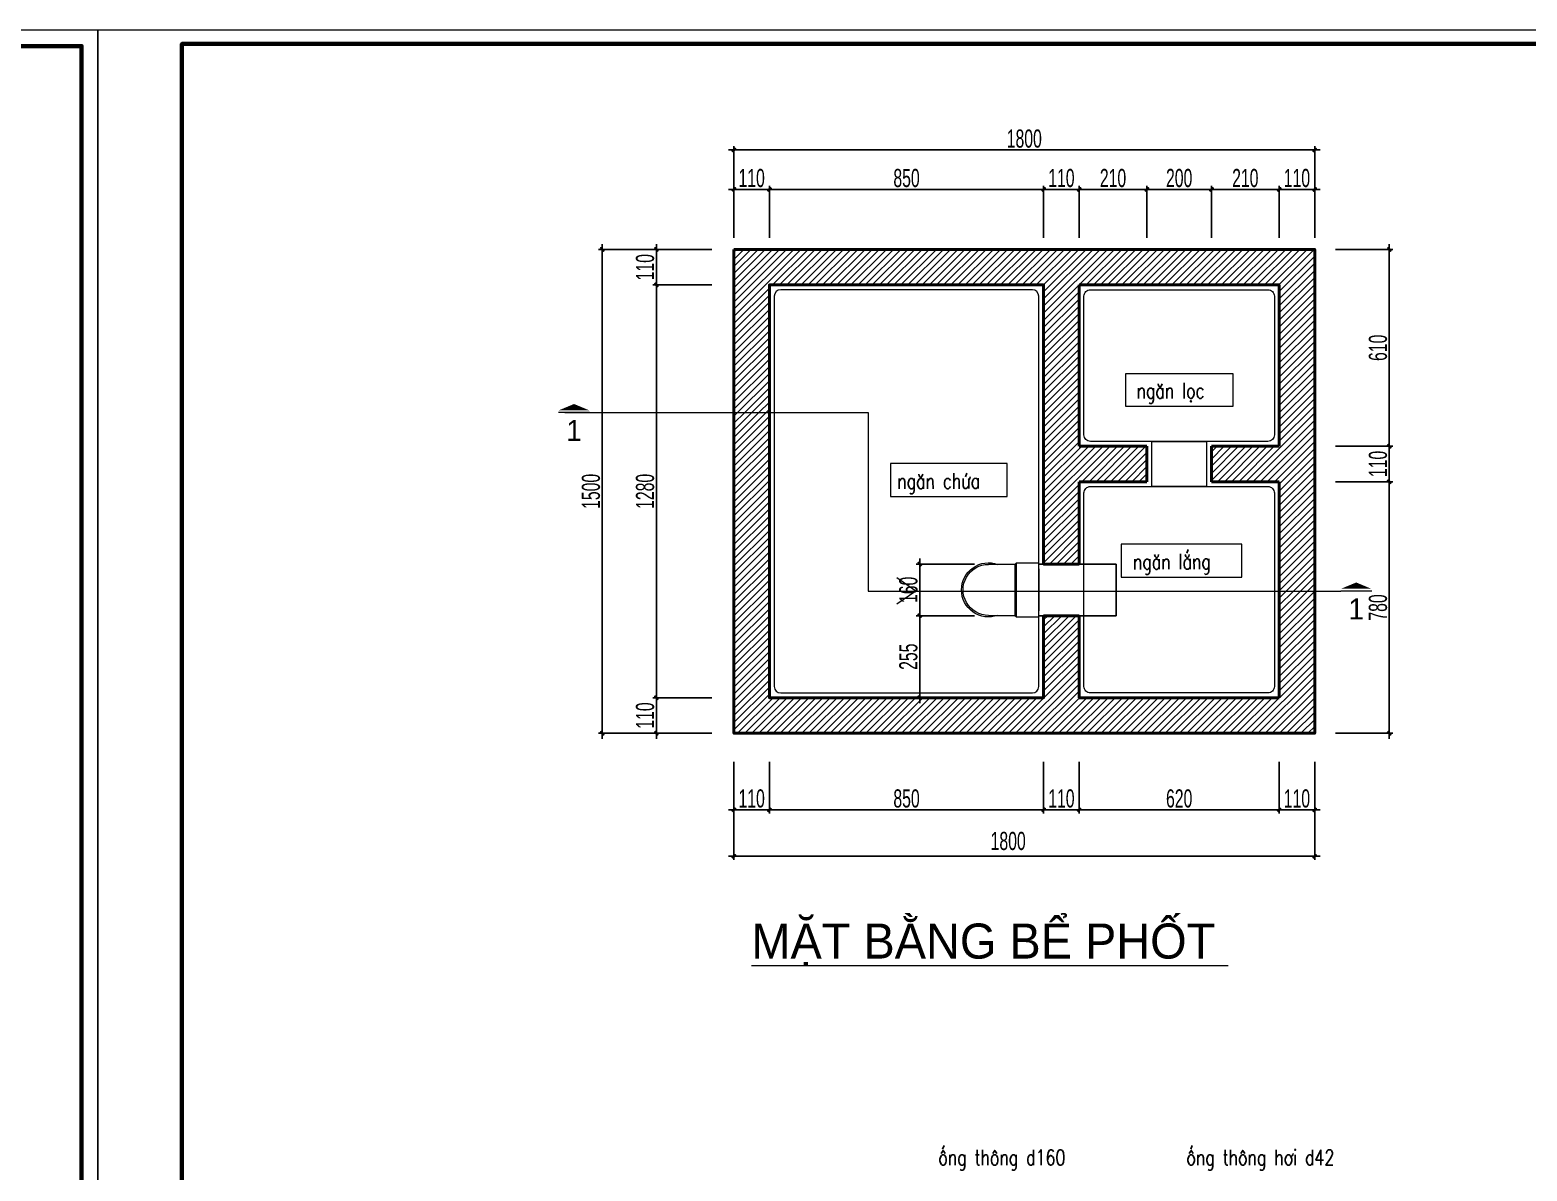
# Model space of a CAD drawing. Header units: millimetres. Extents: x 596422 to 1674380, y -367470 to 58862.
# Drawn here: x 839023 to 848304, y -46712 to -39636 of the extents above; entities that cross this region are included whole.
import ezdxf
from ezdxf.enums import TextEntityAlignment as Align

# ---------------------------------------------------------------- set-up
doc = ezdxf.new("R2010")
doc.units = ezdxf.units.MM
doc.header["$LTSCALE"] = 600
doc.header["$MEASUREMENT"] = 0
doc.linetypes.add('HIDDEN', pattern=[0.375, 0.25, -0.125])
doc.layers.get('0').update_dxf_attribs({"lineweight": 0})
doc.layers.get('Defpoints').update_dxf_attribs({"lineweight": 0})
for name, color, linetype, lineweight in [('EG Dim', 8, 'Continuous', 18), ('EG Khac', 4, 'Continuous', 15), ('EG Net khuat', 4, 'HIDDEN', 15), ('EG Text2', 7, 'Continuous', 18), ('LC Hatch @ 1', 252, 'Continuous', 9), ('LC ISO', 153, 'Continuous', 13), ('LC Net dam2', 6, 'Continuous', 40), ('LC Net thay', 7, 'Continuous', 25), ('TEXT1', 3, 'Continuous', 18)]:
    doc.layers.add(name, color=color, linetype=linetype, lineweight=lineweight)
doc.layers.add('Khungten_LCDI', color=7, linetype='Continuous')
doc.layers.add('Kichthuoc', color=9, linetype='Continuous')
doc.styles.add('EG 1', font='VHAVANB.TTF')
doc.styles.add('EG Huy', font='vnsimli.shx', dxfattribs={"width": 0.75})
doc.styles.add('HOATBIF', font='hoatbif.shx', dxfattribs={"width": 0.65})
doc.styles.add('Khungten', font='VHAVAN.TTF', dxfattribs={"width": 0.9, "height": 5000})
doc.styles.add('Title', font='VHAVAN.TTF', dxfattribs={"width": 0.8})
doc.dimstyles.new('1-100', dxfattribs={"dimscale": 300, "dimtxt": 1.2, "dimasz": 0.25, "dimexe": 0.5, "dimexo": 0, "dimgap": 0.3, "dimtad": 1, "dimdec": 0, "dimzin": 0, "dimdsep": 46, "dimtxsty": 'HOATBIF', "dimblk1": 'DOT', "dimblk2": 'DOT', "dimsah": 1, "dimcen": -1, "dimdle": 1, "dimclrd": 256, "dimclre": 256, "dimclrt": 4, "dimadec": 3, "dimazin": 2, "dimtfac": 0.333333, "dimtdec": 0, "dimtix": 1, "dimtmove": 2, "dimatfit": 3, "dimldrblk": 'DOT', "dimfxl": 1, "dimtvp": 0.833333, "dimtolj": 1, "dimtzin": 0, "dimarcsym": 0})
pattern_1 = [(45, (-2546218.43, 89269.163), (-22.0970869, 22.0970869), [])]

# ---------------------------------------------------------------- blocks, each defined once
blk = doc.blocks.new('TIEUDE1')
at = {"layer": 'EG Text2', "color": 7, "style": 'EG 1'}
blk.add_attdef('TIªU§Ò', text='', height=5, dxfattribs=at).set_placement((0, 0), align=Align.BOTTOM_CENTER)
blk.add_attdef('TL', text='', height=3, dxfattribs=at).set_placement((0, -2), align=Align.TOP_CENTER)
blk = doc.blocks.new('LCDI-new')
at = {"layer": 'Defpoints', "lineweight": 0}
blk.add_lwpolyline([(-1626044.71, 488105.01), (-1626044.71, 488402.01), (-1625624.71, 488402.01), (-1625624.71, 488105.01)], close=True, dxfattribs=at)
at = {"layer": 'Khungten_LCDI', "color": 5, "lineweight": 25}
blk.add_line((-1625626.71, 488107.01), (-1625626.71, 488400.01), dxfattribs=at)
at = {"layer": 'Khungten_LCDI', "color": 5, "lineweight": 60}
blk.add_lwpolyline([(-1626032.71, 488107.01), (-1626032.71, 488400.01), (-1625626.71, 488400.01), (-1625626.71, 488107.01)], close=True, dxfattribs=at)
at = {"color": 2, "style": 'Title', "width": 1.824646}
for tag, p, p2 in [('TENBANVE1', (-1625663.58, 488164.65), (-1625629.32, 488164.65)), ('TENBANVE2', (-1625663.58, 488157.89), (-1625629.32, 488157.89))]:
    blk.add_attdef(tag, text='', height=2.5, dxfattribs=at).set_placement(p, p2, align=Align.FIT)
at = {"color": 7, "style": 'Khungten', "width": 0.8}
for tag, p in [('REVISION', (-1625637.72, 488146.05)), ('NGAYHT', (-1625637.25, 488137.42))]:
    blk.add_attdef(tag, text='', height=2, dxfattribs=at).set_placement(p, align=Align.CENTER)
at = {"color": 2, "style": 'Title', "width": 0.7}
blk.add_attdef('SOBANVE', text='', height=2.5, dxfattribs=at).set_placement((-1625637.09, 488114.55), align=Align.CENTER)
blk = doc.blocks.new('DOT')
at = {"layer": 'Kichthuoc'}
blk.add_line((-3, 0), (3, 0), dxfattribs=at)
at = {"layer": 'Kichthuoc', "color": 4}
blk.add_line((-1, -1), (1, 1), dxfattribs=at)
blk.add_lwpolyline([(0.5, 1), (-1, -0.5), (-0.5, -1), (1, 0.5)], close=True, dxfattribs=at)
blk = doc.blocks.new('*D274')
at = {"layer": 'Defpoints', "color": 0, "transparency": 16777216}
for p in [(843387.2, -44173.6), (843607.2, -44173.6), (843607.2, -44471.7)]:
    blk.add_point(p, dxfattribs=at)
at = {"layer": 'EG Dim', "lineweight": -2, "transparency": 16777216}
for p, q in [((843387.2, -44173.6), (843387.2, -44494.2)), ((843607.2, -44173.6), (843607.2, -44494.2)), ((843398.4, -44471.7), (843595.9, -44471.7))]:
    blk.add_line(p, q, dxfattribs=at)
at = {"layer": 'EG Dim', "lineweight": -2, "transparency": 16777216, "xscale": 11.25, "yscale": 11.25, "zscale": 11.25, "rotation": 180}
blk.add_blockref('DOT', (843387.2, -44471.7), dxfattribs=at)
at = {"layer": 'EG Dim', "lineweight": -2, "transparency": 16777216, "xscale": 11.25, "yscale": 11.25, "zscale": 11.25}
blk.add_blockref('DOT', (843607.2, -44471.7), dxfattribs=at)
at = {"layer": 'EG Dim', "color": 4, "transparency": 16777216, "insert": (843497.2, -44401.9), "char_height": 112.5, "attachment_point": 5, "style": 'HOATBIF'}
blk.add_mtext('\\A1;110', dxfattribs=at)
blk = doc.blocks.new('_Dot')
at = {"color": 0, "linetype": 'ByBlock', "lineweight": -2}
blk.add_line((-0.5, 0), (-1, 0), dxfattribs=at)
at = {"color": 0, "linetype": 'ByBlock', "const_width": 0.5}
blk.add_lwpolyline([(-0.25, 0, 1), (0.25, 0, 1)], format="xyb", close=True, dxfattribs=at)
blk = doc.blocks.new('*D275')
at = {"layer": 'Defpoints', "color": 0, "transparency": 16777216}
for p in [(843607.2, -44173.6), (845307.2, -44173.6), (845307.2, -44471.7)]:
    blk.add_point(p, dxfattribs=at)
at = {"layer": 'EG Dim', "lineweight": -2, "transparency": 16777216}
for p, q in [((843607.2, -44173.6), (843607.2, -44494.2)), ((845307.2, -44173.6), (845307.2, -44494.2)), ((843618.4, -44471.7), (845295.9, -44471.7))]:
    blk.add_line(p, q, dxfattribs=at)
at = {"layer": 'EG Dim', "lineweight": -2, "transparency": 16777216, "xscale": 11.25, "yscale": 11.25, "zscale": 11.25, "rotation": 180}
blk.add_blockref('DOT', (843607.2, -44471.7), dxfattribs=at)
at = {"layer": 'EG Dim', "lineweight": -2, "transparency": 16777216, "xscale": 11.25, "yscale": 11.25, "zscale": 11.25}
blk.add_blockref('DOT', (845307.2, -44471.7), dxfattribs=at)
at = {"layer": 'EG Dim', "color": 4, "transparency": 16777216, "insert": (844457.2, -44401.9), "char_height": 112.5, "attachment_point": 5, "style": 'HOATBIF'}
blk.add_mtext('\\A1;850', dxfattribs=at)
blk = doc.blocks.new('*D276')
at = {"layer": 'Defpoints', "color": 0, "transparency": 16777216}
for p in [(845307.2, -44173.6), (845527.2, -44173.6), (845527.2, -44471.7)]:
    blk.add_point(p, dxfattribs=at)
at = {"layer": 'EG Dim', "lineweight": -2, "transparency": 16777216}
for p, q in [((845307.2, -44173.6), (845307.2, -44494.2)), ((845527.2, -44173.6), (845527.2, -44494.2)), ((845318.4, -44471.7), (845515.9, -44471.7))]:
    blk.add_line(p, q, dxfattribs=at)
at = {"layer": 'EG Dim', "lineweight": -2, "transparency": 16777216, "xscale": 11.25, "yscale": 11.25, "zscale": 11.25, "rotation": 180}
blk.add_blockref('DOT', (845307.2, -44471.7), dxfattribs=at)
at = {"layer": 'EG Dim', "lineweight": -2, "transparency": 16777216, "xscale": 11.25, "yscale": 11.25, "zscale": 11.25}
blk.add_blockref('DOT', (845527.2, -44471.7), dxfattribs=at)
at = {"layer": 'EG Dim', "color": 4, "transparency": 16777216, "insert": (845417.2, -44401.9), "char_height": 112.5, "attachment_point": 5, "style": 'HOATBIF'}
blk.add_mtext('\\A1;110', dxfattribs=at)
blk = doc.blocks.new('*D277')
at = {"layer": 'Defpoints', "color": 0, "transparency": 16777216}
for p in [(845527.2, -44173.6), (846767.2, -44173.6), (846767.2, -44471.7)]:
    blk.add_point(p, dxfattribs=at)
at = {"layer": 'EG Dim', "lineweight": -2, "transparency": 16777216}
for p, q in [((845527.2, -44173.6), (845527.2, -44494.2)), ((846767.2, -44173.6), (846767.2, -44494.2)), ((845538.4, -44471.7), (846755.9, -44471.7))]:
    blk.add_line(p, q, dxfattribs=at)
at = {"layer": 'EG Dim', "lineweight": -2, "transparency": 16777216, "xscale": 11.25, "yscale": 11.25, "zscale": 11.25, "rotation": 180}
blk.add_blockref('DOT', (845527.2, -44471.7), dxfattribs=at)
at = {"layer": 'EG Dim', "lineweight": -2, "transparency": 16777216, "xscale": 11.25, "yscale": 11.25, "zscale": 11.25}
blk.add_blockref('DOT', (846767.2, -44471.7), dxfattribs=at)
at = {"layer": 'EG Dim', "color": 4, "transparency": 16777216, "insert": (846147.2, -44401.9), "char_height": 112.5, "attachment_point": 5, "style": 'HOATBIF'}
blk.add_mtext('\\A1;620', dxfattribs=at)
blk = doc.blocks.new('*D278')
at = {"layer": 'Defpoints', "color": 0, "transparency": 16777216}
for p in [(846767.2, -44173.6), (846987.2, -44173.6), (846987.2, -44471.7)]:
    blk.add_point(p, dxfattribs=at)
at = {"layer": 'EG Dim', "lineweight": -2, "transparency": 16777216}
for p, q in [((846767.2, -44173.6), (846767.2, -44494.2)), ((846987.2, -44173.6), (846987.2, -44494.2)), ((846778.4, -44471.7), (846975.9, -44471.7))]:
    blk.add_line(p, q, dxfattribs=at)
at = {"layer": 'EG Dim', "lineweight": -2, "transparency": 16777216, "xscale": 11.25, "yscale": 11.25, "zscale": 11.25, "rotation": 180}
blk.add_blockref('DOT', (846767.2, -44471.7), dxfattribs=at)
at = {"layer": 'EG Dim', "lineweight": -2, "transparency": 16777216, "xscale": 11.25, "yscale": 11.25, "zscale": 11.25}
blk.add_blockref('DOT', (846987.2, -44471.7), dxfattribs=at)
at = {"layer": 'EG Dim', "color": 4, "transparency": 16777216, "insert": (846877.2, -44401.9), "char_height": 112.5, "attachment_point": 5, "style": 'HOATBIF'}
blk.add_mtext('\\A1;110', dxfattribs=at)
blk = doc.blocks.new('*D279')
at = {"layer": 'Defpoints', "color": 0, "transparency": 16777216}
for p in [(843387.2, -44173.6), (846987.2, -44173.6), (846987.2, -44760)]:
    blk.add_point(p, dxfattribs=at)
at = {"layer": 'EG Dim', "lineweight": -2, "transparency": 16777216}
for p, q in [((843387.2, -44173.6), (843387.2, -44782.5)), ((846987.2, -44173.6), (846987.2, -44782.5)), ((843398.4, -44760), (846975.9, -44760))]:
    blk.add_line(p, q, dxfattribs=at)
at = {"layer": 'EG Dim', "lineweight": -2, "transparency": 16777216, "xscale": 11.25, "yscale": 11.25, "zscale": 11.25, "rotation": 180}
blk.add_blockref('DOT', (843387.2, -44760), dxfattribs=at)
at = {"layer": 'EG Dim', "lineweight": -2, "transparency": 16777216, "xscale": 11.25, "yscale": 11.25, "zscale": 11.25}
blk.add_blockref('DOT', (846987.2, -44760), dxfattribs=at)
at = {"layer": 'EG Dim', "color": 4, "transparency": 16777216, "insert": (845087.2, -44665.5), "char_height": 112.5, "attachment_point": 5, "style": 'HOATBIF'}
blk.add_mtext('\\A1;1800', dxfattribs=at)
blk = doc.blocks.new('*D280')
at = {"layer": 'Defpoints', "color": 0, "transparency": 16777216}
for p in [(842906.3, -43777.1), (843250.5, -43777.1), (843250.5, -43997.1)]:
    blk.add_point(p, dxfattribs=at)
at = {"layer": 'EG Dim', "lineweight": -2, "transparency": 16777216}
for p, q in [((843250.5, -43777.1), (842883.8, -43777.1)), ((842906.3, -43985.9), (842906.3, -43788.4)), ((843250.5, -43997.1), (842883.8, -43997.1))]:
    blk.add_line(p, q, dxfattribs=at)
at = {"layer": 'EG Dim', "lineweight": -2, "transparency": 16777216, "xscale": 11.25, "yscale": 11.25, "zscale": 11.25}
for p, rotation in [((842906.3, -43777.1), 90), ((842906.3, -43997.1), 270)]:
    blk.add_blockref('DOT', p, dxfattribs=dict(at, rotation=rotation))
at = {"layer": 'EG Dim', "color": 4, "transparency": 16777216, "insert": (842836.5, -43887.1), "char_height": 112.5, "attachment_point": 5, "rotation": 90, "style": 'HOATBIF'}
blk.add_mtext('\\A1;110', dxfattribs=at)
blk = doc.blocks.new('*D281')
at = {"layer": 'Defpoints', "color": 0, "transparency": 16777216}
for p in [(842906.3, -41217.1), (843250.5, -41217.1), (843250.5, -43777.1)]:
    blk.add_point(p, dxfattribs=at)
at = {"layer": 'EG Dim', "lineweight": -2, "transparency": 16777216}
for p, q in [((843250.5, -41217.1), (842883.8, -41217.1)), ((842906.3, -43765.9), (842906.3, -41228.4)), ((843250.5, -43777.1), (842883.8, -43777.1))]:
    blk.add_line(p, q, dxfattribs=at)
at = {"layer": 'EG Dim', "lineweight": -2, "transparency": 16777216, "xscale": 11.25, "yscale": 11.25, "zscale": 11.25}
for p, rotation in [((842906.3, -41217.1), 90), ((842906.3, -43777.1), 270)]:
    blk.add_blockref('DOT', p, dxfattribs=dict(at, rotation=rotation))
at = {"layer": 'EG Dim', "color": 4, "transparency": 16777216, "insert": (842836.5, -42497.1), "char_height": 112.5, "attachment_point": 5, "rotation": 90, "style": 'HOATBIF'}
blk.add_mtext('\\A1;1280', dxfattribs=at)
blk = doc.blocks.new('*D282')
at = {"layer": 'Defpoints', "color": 0, "transparency": 16777216}
for p in [(842906.3, -40997.1), (843250.5, -40997.1), (843250.5, -41217.1)]:
    blk.add_point(p, dxfattribs=at)
at = {"layer": 'EG Dim', "lineweight": -2, "transparency": 16777216}
for p, q in [((843250.5, -40997.1), (842883.8, -40997.1)), ((842906.3, -41205.9), (842906.3, -41008.4)), ((843250.5, -41217.1), (842883.8, -41217.1))]:
    blk.add_line(p, q, dxfattribs=at)
at = {"layer": 'EG Dim', "lineweight": -2, "transparency": 16777216, "xscale": 11.25, "yscale": 11.25, "zscale": 11.25}
for p, rotation in [((842906.3, -40997.1), 90), ((842906.3, -41217.1), 270)]:
    blk.add_blockref('DOT', p, dxfattribs=dict(at, rotation=rotation))
at = {"layer": 'EG Dim', "color": 4, "transparency": 16777216, "insert": (842836.5, -41107.1), "char_height": 112.5, "attachment_point": 5, "rotation": 90, "style": 'HOATBIF'}
blk.add_mtext('\\A1;110', dxfattribs=at)
blk = doc.blocks.new('*D283')
at = {"layer": 'Defpoints', "color": 0, "transparency": 16777216}
for p in [(842570.9, -40997.1), (843250.5, -40997.1), (843250.5, -43997.1)]:
    blk.add_point(p, dxfattribs=at)
at = {"layer": 'EG Dim', "lineweight": -2, "transparency": 16777216}
for p, q in [((843250.5, -40997.1), (842548.4, -40997.1)), ((842570.9, -43985.9), (842570.9, -41008.4)), ((843250.5, -43997.1), (842548.4, -43997.1))]:
    blk.add_line(p, q, dxfattribs=at)
at = {"layer": 'EG Dim', "lineweight": -2, "transparency": 16777216, "xscale": 11.25, "yscale": 11.25, "zscale": 11.25}
for p, rotation in [((842570.9, -40997.1), 90), ((842570.9, -43997.1), 270)]:
    blk.add_blockref('DOT', p, dxfattribs=dict(at, rotation=rotation))
at = {"layer": 'EG Dim', "color": 4, "transparency": 16777216, "insert": (842501.2, -42497.1), "char_height": 112.5, "attachment_point": 5, "rotation": 90, "style": 'HOATBIF'}
blk.add_mtext('\\A1;1500', dxfattribs=at)
blk = doc.blocks.new('catngang')
at = {"layer": 'EG Khac', "color": 1, "ltscale": 2}
blk.add_line((0, 0), (-4.41, 0), dxfattribs=at)
blk.add_lwpolyline([(-2.21, -1.22, 0, 4.29, 0), (-2.21, -0.33, 2.5, 2.5, 0)], format="xyseb", dxfattribs=at)
at = {"layer": 'EG Khac', "color": 7, "style": 'EG 1'}
blk.add_attdef('MC', text='', height=3, dxfattribs=at).set_placement((-2.21, 2.5), align=Align.MIDDLE_CENTER)
blk = doc.blocks.new('*D284')
at = {"layer": 'Defpoints', "color": 0, "transparency": 16777216}
for p in [(844538.8, -43267.9), (844879.5, -43267.9), (844879.5, -43777.1)]:
    blk.add_point(p, dxfattribs=at)
at = {"layer": 'EG Dim', "lineweight": -2, "transparency": 16777216}
for p, q in [((844879.5, -43267.9), (844516.3, -43267.9)), ((844538.8, -43765.9), (844538.8, -43279.1)), ((844879.5, -43777.1), (844516.3, -43777.1))]:
    blk.add_line(p, q, dxfattribs=at)
at = {"layer": 'EG Dim', "lineweight": -2, "transparency": 16777216, "xscale": 11.25, "yscale": 11.25, "zscale": 11.25}
for p, rotation in [((844538.8, -43267.9), 90), ((844538.8, -43777.1), 270)]:
    blk.add_blockref('DOT', p, dxfattribs=dict(at, rotation=rotation))
at = {"layer": 'EG Dim', "color": 4, "transparency": 16777216, "insert": (844469, -43522.5), "char_height": 112.5, "attachment_point": 5, "rotation": 90, "style": 'HOATBIF'}
blk.add_mtext('\\A1;255', dxfattribs=at)
blk = doc.blocks.new('*D285')
at = {"layer": 'Defpoints', "color": 0, "transparency": 16777216}
for p in [(844538.8, -42947.9), (844879.5, -42947.9), (844879.5, -43267.9)]:
    blk.add_point(p, dxfattribs=at)
at = {"layer": 'EG Dim', "lineweight": -2, "transparency": 16777216}
for p, q in [((844879.5, -42947.9), (844516.3, -42947.9)), ((844538.8, -43256.6), (844538.8, -42959.1)), ((844879.5, -43267.9), (844516.3, -43267.9))]:
    blk.add_line(p, q, dxfattribs=at)
at = {"layer": 'EG Dim', "lineweight": -2, "transparency": 16777216, "xscale": 11.25, "yscale": 11.25, "zscale": 11.25}
for p, rotation in [((844538.8, -42947.9), 90), ((844538.8, -43267.9), 270)]:
    blk.add_blockref('DOT', p, dxfattribs=dict(at, rotation=rotation))
at = {"layer": 'EG Dim', "color": 4, "transparency": 16777216, "insert": (844469, -43107.9), "char_height": 112.5, "attachment_point": 5, "rotation": 90, "style": 'HOATBIF'}
blk.add_mtext('\\A1;160', dxfattribs=at)
blk = doc.blocks.new('*D286')
at = {"layer": 'Defpoints', "color": 0, "transparency": 16777216}
for p in [(846767.2, -40624.5), (846767.2, -40924.7), (846987.2, -40924.7)]:
    blk.add_point(p, dxfattribs=at)
at = {"layer": 'EG Dim', "lineweight": -2, "transparency": 16777216}
for p, q in [((846767.2, -40924.7), (846767.2, -40602)), ((846975.9, -40624.5), (846778.4, -40624.5)), ((846987.2, -40924.7), (846987.2, -40602))]:
    blk.add_line(p, q, dxfattribs=at)
at = {"layer": 'EG Dim', "lineweight": -2, "transparency": 16777216, "xscale": 11.25, "yscale": 11.25, "zscale": 11.25, "rotation": 180}
blk.add_blockref('DOT', (846767.2, -40624.5), dxfattribs=at)
at = {"layer": 'EG Dim', "lineweight": -2, "transparency": 16777216, "xscale": 11.25, "yscale": 11.25, "zscale": 11.25}
blk.add_blockref('DOT', (846987.2, -40624.5), dxfattribs=at)
at = {"layer": 'EG Dim', "color": 4, "transparency": 16777216, "insert": (846877.2, -40554.7), "char_height": 112.5, "attachment_point": 5, "style": 'HOATBIF'}
blk.add_mtext('\\A1;110', dxfattribs=at)
blk = doc.blocks.new('*D287')
at = {"layer": 'Defpoints', "color": 0, "transparency": 16777216}
for p in [(846347.2, -40624.5), (846347.2, -40924.7), (846767.2, -40924.7)]:
    blk.add_point(p, dxfattribs=at)
at = {"layer": 'EG Dim', "lineweight": -2, "transparency": 16777216}
for p, q in [((846347.2, -40924.7), (846347.2, -40602)), ((846755.9, -40624.5), (846358.4, -40624.5)), ((846767.2, -40924.7), (846767.2, -40602))]:
    blk.add_line(p, q, dxfattribs=at)
at = {"layer": 'EG Dim', "lineweight": -2, "transparency": 16777216, "xscale": 11.25, "yscale": 11.25, "zscale": 11.25, "rotation": 180}
blk.add_blockref('DOT', (846347.2, -40624.5), dxfattribs=at)
at = {"layer": 'EG Dim', "lineweight": -2, "transparency": 16777216, "xscale": 11.25, "yscale": 11.25, "zscale": 11.25}
blk.add_blockref('DOT', (846767.2, -40624.5), dxfattribs=at)
at = {"layer": 'EG Dim', "color": 4, "transparency": 16777216, "insert": (846557.2, -40554.7), "char_height": 112.5, "attachment_point": 5, "style": 'HOATBIF'}
blk.add_mtext('\\A1;210', dxfattribs=at)
blk = doc.blocks.new('*D288')
at = {"layer": 'Defpoints', "color": 0, "transparency": 16777216}
for p in [(845307.2, -40624.5), (845307.2, -40924.7), (845527.2, -40924.7)]:
    blk.add_point(p, dxfattribs=at)
at = {"layer": 'EG Dim', "lineweight": -2, "transparency": 16777216}
for p, q in [((845307.2, -40924.7), (845307.2, -40602)), ((845515.9, -40624.5), (845318.4, -40624.5)), ((845527.2, -40924.7), (845527.2, -40602))]:
    blk.add_line(p, q, dxfattribs=at)
at = {"layer": 'EG Dim', "lineweight": -2, "transparency": 16777216, "xscale": 11.25, "yscale": 11.25, "zscale": 11.25, "rotation": 180}
blk.add_blockref('DOT', (845307.2, -40624.5), dxfattribs=at)
at = {"layer": 'EG Dim', "lineweight": -2, "transparency": 16777216, "xscale": 11.25, "yscale": 11.25, "zscale": 11.25}
blk.add_blockref('DOT', (845527.2, -40624.5), dxfattribs=at)
at = {"layer": 'EG Dim', "color": 4, "transparency": 16777216, "insert": (845417.2, -40554.7), "char_height": 112.5, "attachment_point": 5, "style": 'HOATBIF'}
blk.add_mtext('\\A1;110', dxfattribs=at)
blk = doc.blocks.new('*D289')
at = {"layer": 'Defpoints', "color": 0, "transparency": 16777216}
for p in [(843607.2, -40624.5), (843607.2, -40924.7), (845307.2, -40924.7)]:
    blk.add_point(p, dxfattribs=at)
at = {"layer": 'EG Dim', "lineweight": -2, "transparency": 16777216}
for p, q in [((843607.2, -40924.7), (843607.2, -40602)), ((845295.9, -40624.5), (843618.4, -40624.5)), ((845307.2, -40924.7), (845307.2, -40602))]:
    blk.add_line(p, q, dxfattribs=at)
at = {"layer": 'EG Dim', "lineweight": -2, "transparency": 16777216, "xscale": 11.25, "yscale": 11.25, "zscale": 11.25, "rotation": 180}
blk.add_blockref('DOT', (843607.2, -40624.5), dxfattribs=at)
at = {"layer": 'EG Dim', "lineweight": -2, "transparency": 16777216, "xscale": 11.25, "yscale": 11.25, "zscale": 11.25}
blk.add_blockref('DOT', (845307.2, -40624.5), dxfattribs=at)
at = {"layer": 'EG Dim', "color": 4, "transparency": 16777216, "insert": (844457.2, -40554.7), "char_height": 112.5, "attachment_point": 5, "style": 'HOATBIF'}
blk.add_mtext('\\A1;850', dxfattribs=at)
blk = doc.blocks.new('*D290')
at = {"layer": 'Defpoints', "color": 0, "transparency": 16777216}
for p in [(843387.2, -40624.5), (843387.2, -40924.7), (843607.2, -40924.7)]:
    blk.add_point(p, dxfattribs=at)
at = {"layer": 'EG Dim', "lineweight": -2, "transparency": 16777216}
for p, q in [((843387.2, -40924.7), (843387.2, -40602)), ((843595.9, -40624.5), (843398.4, -40624.5)), ((843607.2, -40924.7), (843607.2, -40602))]:
    blk.add_line(p, q, dxfattribs=at)
at = {"layer": 'EG Dim', "lineweight": -2, "transparency": 16777216, "xscale": 11.25, "yscale": 11.25, "zscale": 11.25, "rotation": 180}
blk.add_blockref('DOT', (843387.2, -40624.5), dxfattribs=at)
at = {"layer": 'EG Dim', "lineweight": -2, "transparency": 16777216, "xscale": 11.25, "yscale": 11.25, "zscale": 11.25}
blk.add_blockref('DOT', (843607.2, -40624.5), dxfattribs=at)
at = {"layer": 'EG Dim', "color": 4, "transparency": 16777216, "insert": (843497.2, -40554.7), "char_height": 112.5, "attachment_point": 5, "style": 'HOATBIF'}
blk.add_mtext('\\A1;110', dxfattribs=at)
blk = doc.blocks.new('*D291')
at = {"layer": 'Defpoints', "color": 0, "transparency": 16777216}
for p in [(843387.2, -40380), (843387.2, -40924.7), (846987.2, -40924.7)]:
    blk.add_point(p, dxfattribs=at)
at = {"layer": 'EG Dim', "lineweight": -2, "transparency": 16777216}
for p, q in [((843387.2, -40924.7), (843387.2, -40357.5)), ((846987.2, -40924.7), (846987.2, -40357.5)), ((846975.9, -40380), (843398.4, -40380))]:
    blk.add_line(p, q, dxfattribs=at)
at = {"layer": 'EG Dim', "lineweight": -2, "transparency": 16777216, "xscale": 11.25, "yscale": 11.25, "zscale": 11.25, "rotation": 180}
blk.add_blockref('DOT', (843387.2, -40380), dxfattribs=at)
at = {"layer": 'EG Dim', "lineweight": -2, "transparency": 16777216, "xscale": 11.25, "yscale": 11.25, "zscale": 11.25}
blk.add_blockref('DOT', (846987.2, -40380), dxfattribs=at)
at = {"layer": 'EG Dim', "color": 4, "transparency": 16777216, "insert": (845187.2, -40310.2), "char_height": 112.5, "attachment_point": 5, "style": 'HOATBIF'}
blk.add_mtext('\\A1;1800', dxfattribs=at)
blk = doc.blocks.new('*D292')
at = {"layer": 'Defpoints', "color": 0, "transparency": 16777216}
for p in [(847116.9, -42437.1), (847449.5, -42437.1), (847116.9, -43997.1)]:
    blk.add_point(p, dxfattribs=at)
at = {"layer": 'EG Dim', "lineweight": -2, "transparency": 16777216}
for p, q in [((847116.9, -42437.1), (847472, -42437.1)), ((847449.5, -43985.9), (847449.5, -42448.4)), ((847116.9, -43997.1), (847472, -43997.1))]:
    blk.add_line(p, q, dxfattribs=at)
at = {"layer": 'EG Dim', "lineweight": -2, "transparency": 16777216, "xscale": 11.25, "yscale": 11.25, "zscale": 11.25}
for p, rotation in [((847449.5, -42437.1), 90), ((847449.5, -43997.1), 270)]:
    blk.add_blockref('DOT', p, dxfattribs=dict(at, rotation=rotation))
at = {"layer": 'EG Dim', "color": 4, "transparency": 16777216, "insert": (847379.8, -43217.1), "char_height": 112.5, "attachment_point": 5, "rotation": 90, "style": 'HOATBIF'}
blk.add_mtext('\\A1;780', dxfattribs=at)
blk = doc.blocks.new('*D263')
at = {"layer": 'Defpoints', "color": 0, "transparency": 16777216}
for p in [(847116.9, -40997.1), (847449.5, -40997.1), (847116.9, -42217.1)]:
    blk.add_point(p, dxfattribs=at)
at = {"layer": 'EG Dim', "lineweight": -2, "transparency": 16777216}
for p, q in [((847116.9, -40997.1), (847472, -40997.1)), ((847449.5, -42205.9), (847449.5, -41008.4)), ((847116.9, -42217.1), (847472, -42217.1))]:
    blk.add_line(p, q, dxfattribs=at)
at = {"layer": 'EG Dim', "lineweight": -2, "transparency": 16777216, "xscale": 11.25, "yscale": 11.25, "zscale": 11.25}
for p, rotation in [((847449.5, -40997.1), 90), ((847449.5, -42217.1), 270)]:
    blk.add_blockref('DOT', p, dxfattribs=dict(at, rotation=rotation))
at = {"layer": 'EG Dim', "color": 4, "transparency": 16777216, "insert": (847379.8, -41607.1), "char_height": 112.5, "attachment_point": 5, "rotation": 90, "style": 'HOATBIF'}
blk.add_mtext('\\A1;610', dxfattribs=at)
blk = doc.blocks.new('*D264')
at = {"layer": 'Defpoints', "color": 0, "transparency": 16777216}
for p in [(847116.9, -42217.1), (847116.9, -42437.1), (847449.5, -42437.1)]:
    blk.add_point(p, dxfattribs=at)
at = {"layer": 'EG Dim', "lineweight": -2, "transparency": 16777216}
for p, q in [((847116.9, -42217.1), (847472, -42217.1)), ((847449.5, -42228.4), (847449.5, -42425.9)), ((847116.9, -42437.1), (847472, -42437.1))]:
    blk.add_line(p, q, dxfattribs=at)
at = {"layer": 'EG Dim', "lineweight": -2, "transparency": 16777216, "xscale": 11.25, "yscale": 11.25, "zscale": 11.25}
for p, rotation in [((847449.5, -42217.1), 90), ((847449.5, -42437.1), 270)]:
    blk.add_blockref('DOT', p, dxfattribs=dict(at, rotation=rotation))
at = {"layer": 'EG Dim', "color": 4, "transparency": 16777216, "insert": (847379.8, -42327.1), "char_height": 112.5, "attachment_point": 5, "rotation": 90, "style": 'HOATBIF'}
blk.add_mtext('\\A1;110', dxfattribs=at)
blk = doc.blocks.new('ELB90-100(DN90)DN')
for p, q in [((-57, -58.5), (-57, 0)), ((57, 0), (57, -58.5)), ((-57, -58.5), (-60.5, -62)), ((-60.5, -62), (-60.5, -112)), ((57, -58.5), (60.5, -62)), ((60.5, -62), (60.5, -112)), ((60.5, -112), (-60.5, -112))]:
    blk.add_line(p, q)
at = {"color": 8}
for p, q in [((60.5, -62), (-60.5, -62)), ((-57, -58.5), (57, -58.5))]:
    blk.add_line(p, q, dxfattribs=at)
at = {"color": 7}
for start, end in [(90, 199.5844), (340.4156, 90)]:
    blk.add_arc((0, 0), 60.5, start, end, dxfattribs=at)
blk.add_arc((0, 0), 57, 0, 180)
blk = doc.blocks.new('*U261')
at = {"rotation": 270.0000000000001}
blk.add_blockref('ELB90-100(DN90)DN', (0, 0), dxfattribs=at)
blk = doc.blocks.new('*D265')
at = {"layer": 'Defpoints', "color": 0, "transparency": 16777216}
for p in [(845947.2, -40624.5), (845947.2, -40924.7), (846347.2, -40924.7)]:
    blk.add_point(p, dxfattribs=at)
at = {"layer": 'EG Dim', "lineweight": -2, "transparency": 16777216}
for p, q in [((845947.2, -40924.7), (845947.2, -40602)), ((846335.9, -40624.5), (845958.4, -40624.5)), ((846347.2, -40924.7), (846347.2, -40602))]:
    blk.add_line(p, q, dxfattribs=at)
at = {"layer": 'EG Dim', "lineweight": -2, "transparency": 16777216, "xscale": 11.25, "yscale": 11.25, "zscale": 11.25, "rotation": 180}
blk.add_blockref('DOT', (845947.2, -40624.5), dxfattribs=at)
at = {"layer": 'EG Dim', "lineweight": -2, "transparency": 16777216, "xscale": 11.25, "yscale": 11.25, "zscale": 11.25}
blk.add_blockref('DOT', (846347.2, -40624.5), dxfattribs=at)
at = {"layer": 'EG Dim', "color": 4, "transparency": 16777216, "insert": (846147.2, -40554.7), "char_height": 112.5, "attachment_point": 5, "style": 'HOATBIF'}
blk.add_mtext('\\A1;200', dxfattribs=at)
blk = doc.blocks.new('*D266')
at = {"layer": 'Defpoints', "color": 0, "transparency": 16777216}
for p in [(845527.2, -40624.5), (845527.2, -40924.7), (845947.2, -40924.7)]:
    blk.add_point(p, dxfattribs=at)
at = {"layer": 'EG Dim', "lineweight": -2, "transparency": 16777216}
for p, q in [((845527.2, -40924.7), (845527.2, -40602)), ((845935.9, -40624.5), (845538.4, -40624.5)), ((845947.2, -40924.7), (845947.2, -40602))]:
    blk.add_line(p, q, dxfattribs=at)
at = {"layer": 'EG Dim', "lineweight": -2, "transparency": 16777216, "xscale": 11.25, "yscale": 11.25, "zscale": 11.25, "rotation": 180}
blk.add_blockref('DOT', (845527.2, -40624.5), dxfattribs=at)
at = {"layer": 'EG Dim', "lineweight": -2, "transparency": 16777216, "xscale": 11.25, "yscale": 11.25, "zscale": 11.25}
blk.add_blockref('DOT', (845947.2, -40624.5), dxfattribs=at)
at = {"layer": 'EG Dim', "color": 4, "transparency": 16777216, "insert": (845737.2, -40554.7), "char_height": 112.5, "attachment_point": 5, "style": 'HOATBIF'}
blk.add_mtext('\\A1;210', dxfattribs=at)

msp = doc.modelspace()

# ---------------------------------------------------------------- hatches: boundary and pattern name
at = {"layer": 'LC Hatch @ 1', "ltscale": 2}
h = msp.add_hatch(dxfattribs=at)
h.set_pattern_fill('ANSI31', color=256, scale=250, style=0)
h.set_pattern_definition(pattern_1)
h.paths.add_polyline_path([(843387.2, -42008.4), (843607.2, -42008.4), (843607.2, -41217.1), (845307.2, -41217.1), (845307.2, -42947.9), (845527.2, -42947.9), (845527.2, -42437.1), (845947.2, -42437.1), (845947.2, -42217.1), (845527.2, -42217.1), (845527.2, -41217.1), (846767.2, -41217.1), (846767.2, -42217.1), (846347.2, -42217.1), (846347.2, -42437.1), (846767.2, -42437.1), (846767.2, -43115.1), (846987.2, -43115.1), (846987.2, -40997.1), (843387.2, -40997.1)])
h = msp.add_hatch(dxfattribs=at)
h.set_pattern_fill('ANSI31', color=256, scale=250, style=0)
h.set_pattern_definition(pattern_1)
h.paths.add_polyline_path([(843387.2, -43997.1), (846987.2, -43997.1), (846987.2, -43115.1), (846767.2, -43115.1), (846767.2, -43777.1), (845527.2, -43777.1), (845527.2, -43267.9), (845307.2, -43267.9), (845307.2, -43777.1), (843607.2, -43777.1), (843607.2, -42008.4), (843387.2, -42008.4)])

# ---------------------------------------------------------------- linework, layer by layer
at = {"layer": 'EG Net khuat', "ltscale": 200}
for p, q in [((842338.8, -42008.4), (844218.6, -42008.4)), ((844218.6, -42008.4), (844218.6, -43115.1)), ((844218.6, -43115.1), (847148.7, -43115.1))]:
    msp.add_line(p, q, dxfattribs=at)
at = {"layer": 'LC ISO'}
for p, q in [((843637.2, -41287.1), (843637.2, -42039.1)), ((845237.2, -41247.1), (843677.2, -41247.1)), ((845277.2, -42939.9), (845277.2, -41287.1)), ((843637.2, -42039.1), (843637.2, -43707.1)), ((845277.2, -43707.1), (845277.2, -43037.9)), ((843677.2, -43747.1), (845237.2, -43747.1))]:
    msp.add_line(p, q, dxfattribs=at)
at = {"layer": 'LC ISO', "linetype": 'HIDDEN', "ltscale": 100}
msp.add_line((845557.2, -43267.9), (845557.2, -42947.9), dxfattribs=at)
at = {"layer": 'LC ISO', "linetype": 'HIDDEN', "ltscale": 500}
for p, q in [((844514.9, -43115.1), (844397.4, -43033.9)), ((844248.8, -43115.1), (844514.9, -43115.1)), ((844514.9, -43115.1), (844397.4, -43196.3))]:
    msp.add_line(p, q, dxfattribs=at)
at = {"layer": 'LC ISO'}
msp.add_lwpolyline([(845557.2, -42947.9), (845557.2, -42507.1, -0.414214), (845597.2, -42467.1), (845977.2, -42467.1), (845977.2, -42187.1), (845597.2, -42187.1, -0.414214), (845557.2, -42147.1), (845557.2, -41287.1, -0.414214), (845597.2, -41247.1), (846697.2, -41247.1, -0.414214), (846737.2, -41287.1), (846737.2, -41333.2), (846737.2, -42147.1, -0.414214), (846697.2, -42187.1), (846317.2, -42187.1), (846317.2, -42467.1), (846697.2, -42467.1, -0.414214), (846737.2, -42507.1), (846737.2, -43707.1, -0.414214), (846697.2, -43747.1), (845597.2, -43747.1, -0.414214), (845557.2, -43707.1), (845557.2, -43267.9)], format="xyb", dxfattribs=at)
for points in [[(845815.5, -41969.1), (846482.6, -41969.1), (846482.6, -41768.6), (845815.5, -41768.6)], [(844357.6, -42528.7), (845080, -42528.7), (845080, -42324.7), (844357.6, -42324.7)], [(845787.9, -43028.3), (846535.5, -43028.3), (846535.5, -42824.3), (845787.9, -42824.3)]]:
    msp.add_lwpolyline(points, close=True, dxfattribs=at)
for centre, start, end in [((843677.2, -41287.1), 90, 180), ((845237.2, -41287.1), 0, 90), ((843677.2, -43707.1), 180, 270), ((845237.2, -43707.1), 270, 0)]:
    msp.add_arc(centre, 40, start, end, dxfattribs=at)
at = {"layer": 'LC Net dam2'}
for p, q in [((845527.2, -41217.1), (846767.2, -41217.1)), ((845527.2, -42217.1), (845527.2, -41217.1)), ((846767.2, -41217.1), (846767.2, -42217.1)), ((845527.2, -42217.1), (845947.2, -42217.1)), ((845947.2, -42217.1), (845947.2, -42437.1)), ((846347.2, -42437.1), (846347.2, -42217.1)), ((846347.2, -42217.1), (846767.2, -42217.1)), ((845527.2, -42947.9), (845527.2, -42437.1)), ((845947.2, -42437.1), (845527.2, -42437.1)), ((846767.2, -42437.1), (846347.2, -42437.1)), ((846767.2, -42437.1), (846767.2, -43777.1)), ((845527.2, -43267.9), (845307.2, -43267.9)), ((845527.2, -43777.1), (845527.2, -43267.9)), ((846767.2, -43777.1), (845527.2, -43777.1))]:
    msp.add_line(p, q, dxfattribs=at)
msp.add_lwpolyline([(843387.2, -40997.1), (846987.2, -40997.1), (846987.2, -43997.1), (843387.2, -43997.1)], close=True, dxfattribs=at)
msp.add_lwpolyline([(845527.2, -42947.9), (845307.2, -42947.9), (845307.2, -41217.1), (843607.2, -41217.1), (843607.2, -43777.1), (845307.2, -43777.1), (845307.2, -43267.9)], dxfattribs=at)
at = {"layer": 'LC Net thay'}
for p, q in [((846317.2, -42187.1), (845977.2, -42187.1)), ((846317.2, -42467.1), (845977.2, -42467.1)), ((845557.2, -42947.9), (845277.2, -42947.9)), ((845557.2, -42947.9), (845757.2, -42947.9)), ((845757.2, -42947.9), (845757.2, -43267.9)), ((845277.2, -42977.9), (845277.2, -43237.9)), ((845557.2, -43267.9), (845277.2, -43267.9)), ((845557.2, -43267.9), (845757.2, -43267.9))]:
    msp.add_line(p, q, dxfattribs=at)

# ---------------------------------------------------------------- block references
at = {"xscale": -2.776859504132105, "yscale": 2.776859504132105, "zscale": 2.776859504132105}
msp.add_blockref('*U261', (844966.2, -43107.9), dxfattribs=at)
at = {"layer": 'EG Khac'}
ref = msp.add_blockref('catngang', (842492.1, -42008.4), dxfattribs=dict(at, xscale=-43.48400356573984, yscale=43.48400356573984, zscale=43.48400356573984, rotation=180))
ref.add_attrib('MC', '1', dxfattribs={"color": 7, "height": 130.5, "style": 'EG 1'}).set_placement((842396.1, -42119.6), align=Align.MIDDLE_CENTER)
ref = msp.add_blockref('catngang', (847340.6, -43115.1), dxfattribs=dict(at, xscale=-43.48400356573984, yscale=43.48400356573984, zscale=43.48400356573984, rotation=180))
ref.add_attrib('MC', '1', dxfattribs={"color": 7, "height": 130.5, "style": 'EG 1'}).set_placement((847244.6, -43226.3), align=Align.MIDDLE_CENTER)
at = {"layer": 'EG Text2'}
ref = msp.add_blockref('TIEUDE1', (844993.2, -45459.5), dxfattribs=dict(at, xscale=-43.48400356573984, yscale=43.48400356571073, zscale=43.48400356571636))
ref.add_attrib('TIªU§Ò', '%%UmÆt b»ng bÓ phèt ', dxfattribs={"color": 7, "height": 217.42, "style": 'EG 1'}).set_placement((844973.8, -45459.5), align=Align.BOTTOM_CENTER)
at = {"layer": 'Kichthuoc'}
for p, xscale, yscale, zscale in [((82120678.8, -24459736.4), 50.00000000005321, 50.00000000005321, 50.00000000005321), ((71546375.5, -21277310.1), 43.48400245783739, 43.48400245783739, 43.48400245783739)]:
    msp.add_blockref('LCDI-new', p, dxfattribs=dict(at, xscale=xscale, yscale=yscale, zscale=zscale))

# ---------------------------------------------------------------- texts
at = {"layer": 'TEXT1', "color": 3, "style": 'EG Huy', "width": 0.75}
for s, p in [('ng¨n läc', (845883.4, -41921.6)), ('ng¨n chøa', (844399.9, -42481.5)), ('ng¨n l¾ng', (845861.1, -42981))]:
    msp.add_text(s, height=95.67, rotation=0.17168, dxfattribs=at).set_placement(p)
for s, p in [('èng th«ng d160', (844654.6, -46675.1)), ('èng th«ng h¬i d42', (846192.7, -46675.1))]:
    msp.add_text(s, height=95.665, dxfattribs=at).set_placement(p)

# ---------------------------------------------------------------- dimensions: what is measured, and where the dimension line sits
at = {"layer": 'EG Dim'}
for base, p1, p2, angle, picture, middle in [((843387.2, -40380), (846987.2, -40924.7), (843387.2, -40924.7), 180, '*D291', (845187.2, -40310.2)), ((843387.2, -40624.5), (843607.2, -40924.7), (843387.2, -40924.7), 180, '*D290', (843497.2, -40554.7)), ((843607.2, -40624.5), (845307.2, -40924.7), (843607.2, -40924.7), 180, '*D289', (844457.2, -40554.7)), ((845307.2, -40624.5), (845527.2, -40924.7), (845307.2, -40924.7), 180, '*D288', (845417.2, -40554.7)), ((845527.2, -40624.5), (845947.2, -40924.7), (845527.2, -40924.7), 180, '*D266', (845737.2, -40554.7)), ((845947.2, -40624.5), (846347.2, -40924.7), (845947.2, -40924.7), 180, '*D265', (846147.2, -40554.7)), ((846347.2, -40624.5), (846767.2, -40924.7), (846347.2, -40924.7), 180, '*D287', (846557.2, -40554.7)), ((846767.2, -40624.5), (846987.2, -40924.7), (846767.2, -40924.7), 180, '*D286', (846877.2, -40554.7)), ((842570.9, -40997.1), (843250.5, -43997.1), (843250.5, -40997.1), 90, '*D283', (842501.2, -42497.1)), ((842906.3, -40997.1), (843250.5, -41217.1), (843250.5, -40997.1), 90, '*D282', (842836.5, -41107.1)), ((847449.5, -40997.1), (847116.9, -42217.1), (847116.9, -40997.1), 90, '*D263', (847379.8, -41607.1)), ((842906.3, -41217.1), (843250.5, -43777.1), (843250.5, -41217.1), 90, '*D281', (842836.5, -42497.1)), ((847449.5, -42437.1), (847116.9, -42217.1), (847116.9, -42437.1), 90, '*D264', (847379.8, -42327.1)), ((847449.5, -42437.1), (847116.9, -43997.1), (847116.9, -42437.1), 90, '*D292', (847379.8, -43217.1)), ((844538.8, -42947.9), (844879.5, -43267.9), (844879.5, -42947.9), 90, '*D285', (844469, -43107.9)), ((844538.8, -43267.9), (844879.5, -43777.1), (844879.5, -43267.9), 90, '*D284', (844469, -43522.5)), ((842906.3, -43777.1), (843250.5, -43997.1), (843250.5, -43777.1), 90, '*D280', (842836.5, -43887.1))]:
    dim = msp.add_linear_dim(base=base, p1=p1, p2=p2, angle=angle, dimstyle='1-100', override={"dimscale": 45, "dimtxt": 2.5, "dimlfac": 0.5}, dxfattribs=at)
    dim.commit()
    dim.dimension.update_dxf_attribs({"geometry": picture, "text_midpoint": middle})
for base, p1, p2, picture, middle in [((843607.2, -44471.7), (843387.2, -44173.6), (843607.2, -44173.6), '*D274', (843497.2, -44401.9)), ((845307.2, -44471.7), (843607.2, -44173.6), (845307.2, -44173.6), '*D275', (844457.2, -44401.9)), ((845527.2, -44471.7), (845307.2, -44173.6), (845527.2, -44173.6), '*D276', (845417.2, -44401.9)), ((846767.2, -44471.7), (845527.2, -44173.6), (846767.2, -44173.6), '*D277', (846147.2, -44401.9)), ((846987.2, -44471.7), (846767.2, -44173.6), (846987.2, -44173.6), '*D278', (846877.2, -44401.9))]:
    dim = msp.add_linear_dim(base=base, p1=p1, p2=p2, dimstyle='1-100', override={"dimscale": 45, "dimtxt": 2.5, "dimlfac": 0.5}, dxfattribs=at)
    dim.commit()
    dim.dimension.update_dxf_attribs({"geometry": picture, "text_midpoint": middle})
dim = msp.add_linear_dim(base=(846987.2, -44760), p1=(843387.2, -44173.6), p2=(846987.2, -44173.6), dimstyle='1-100', override={"dimscale": 45, "dimtxt": 2.5, "dimlfac": 0.5}, dxfattribs=at)
dim.commit()
dim.dimension.update_dxf_attribs({"geometry": '*D279', "text_midpoint": (845087.2, -44665.5), "dimtype": 160})

doc.saveas('drawing.dxf')
